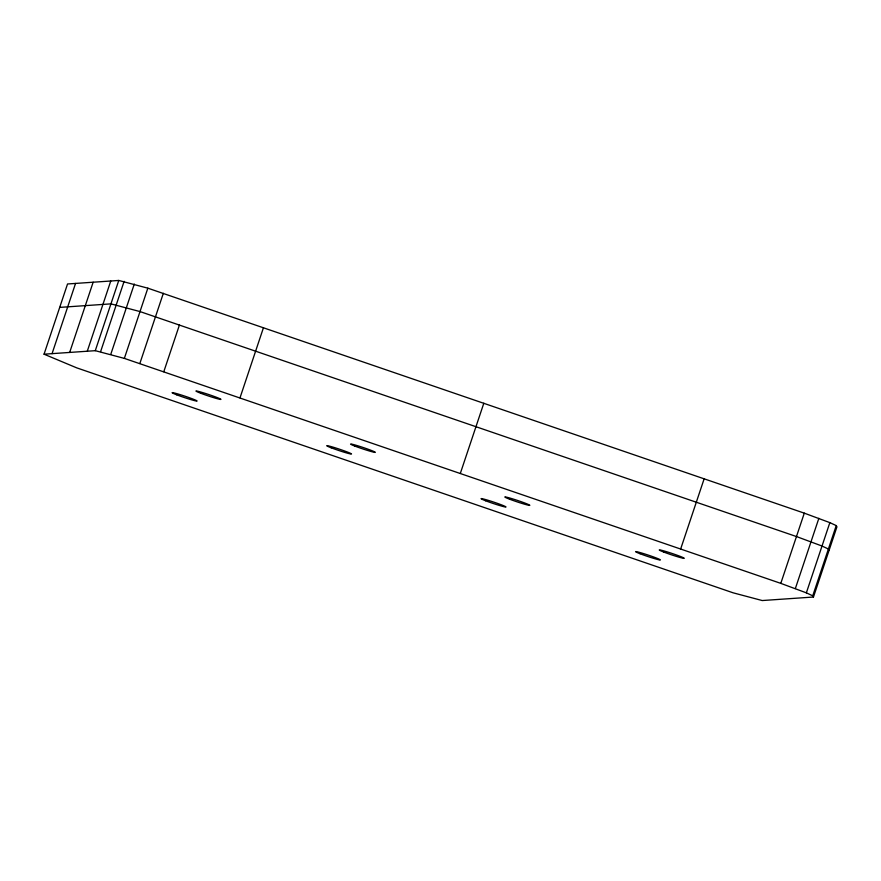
<?xml version="1.0" encoding="UTF-8"?>
<svg xmlns="http://www.w3.org/2000/svg" width="881" height="881" viewBox="0 0 881 881"><rect width="100%" height="100%" fill="white"/><g stroke="black" fill="none" stroke-linecap="round" stroke-linejoin="round"><path stroke-width="1.32" d="M44.05 354.195L67.54 283.979L118.77 280.455L147.843 288.175L804.298 513.149L829.847 522.631L836.234 525.594L836.95 526.805L813.46 597.021L762.23 600.545L733.157 592.825L76.702 367.851L44.05 354.195L95.28 350.682L124.353 358.391L780.797 583.365L806.357 592.847L812.734 595.82L813.46 597.021M52.056 353.655L75.546 283.429M69.665 352.444L93.155 282.217M87.274 351.233L110.764 281.006M95.28 350.682L118.77 280.455M100.632 351.563L124.122 281.336M110.797 354.272L134.297 284.045M124.353 358.391L147.843 288.175M139.848 363.512L163.337 293.296M163.789 371.727L179.46 324.913M239.995 397.86L263.485 327.644M460.323 473.438L483.823 403.223M680.65 549.017L704.15 478.79M780.797 583.365L804.298 513.149M795.356 588.552L818.856 518.336M806.357 592.847L829.847 522.631M812.734 595.82L836.234 525.594M59.71 307.392L110.94 303.868L140.013 311.577L796.468 536.551L822.017 546.033L828.404 549.006L829.12 550.207M176.773 394.842A13.182 0.738 18.5 0 0 196.959 401.086A13.182 0.738 18.5 0 0 180.076 394.611A13.182 0.738 18.5 0 0 176.773 394.842M200.604 393.201A13.182 0.738 18.5 0 0 220.79 399.445A13.182 0.738 18.5 0 0 203.907 392.97A13.182 0.738 18.5 0 0 200.604 393.201M331.223 447.812A13.182 0.738 18.5 0 0 351.409 454.056A13.182 0.738 18.5 0 0 334.527 447.592A13.182 0.738 18.5 0 0 331.223 447.812M355.054 446.171A13.182 0.738 18.5 0 0 375.229 452.416A13.182 0.738 18.5 0 0 358.347 445.951A13.182 0.738 18.5 0 0 355.054 446.171M663.944 552.134A13.182 0.738 18.5 0 0 684.13 558.378A13.182 0.738 18.5 0 0 667.247 551.902A13.182 0.738 18.5 0 0 663.944 552.134M640.113 553.764A13.182 0.738 18.5 0 0 660.298 560.008A13.182 0.738 18.5 0 0 643.416 553.543A13.182 0.738 18.5 0 0 640.113 553.764M509.493 499.153A13.182 0.738 18.5 0 0 529.679 505.397A13.182 0.738 18.5 0 0 512.797 498.921A13.182 0.738 18.5 0 0 509.493 499.153M485.673 500.793A13.182 0.738 18.5 0 0 505.848 507.038A13.182 0.738 18.5 0 0 488.966 500.562A13.182 0.738 18.5 0 0 485.673 500.793"/></g></svg>
